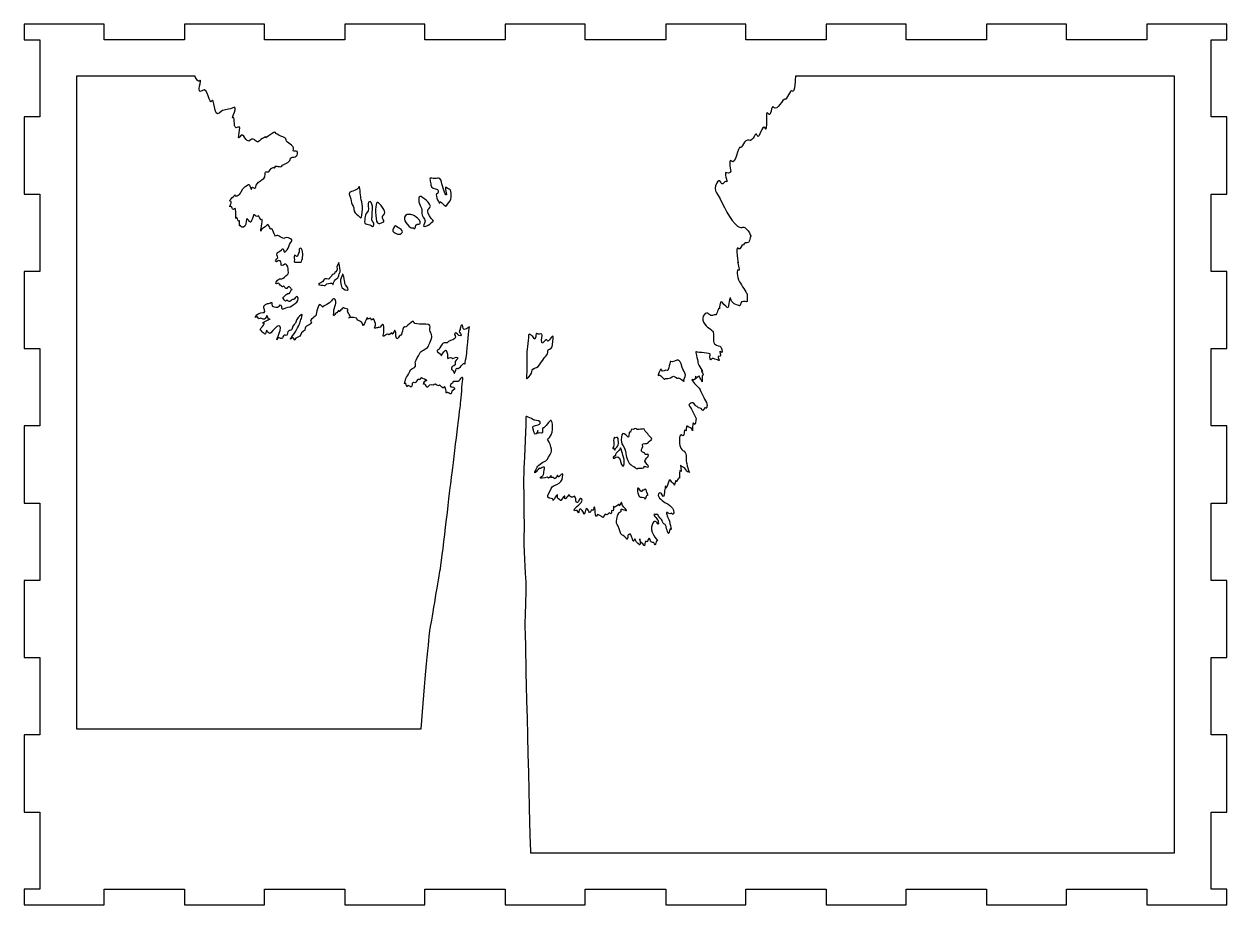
# Model space of a CAD drawing. Extents: x -1416 to 2069, y -350 to -64.
# Drawn here: x 460.8 to 690.8, y -316.1 to -147.6 of the extents above; entities that cross this region are included whole.
import ezdxf

# ---------------------------------------------------------------- set-up
doc = ezdxf.new("R2010")
doc.units = 0
doc.header["$MEASUREMENT"] = 0
doc.layers.add('LAYER_1', color=7, linetype='CONTINUOUS')

msp = doc.modelspace()

# ---------------------------------------------------------------- linework, layer by layer
at = {"layer": 'LAYER_1'}
msp.add_lwpolyline([(690.81, -150.61), (690.81, -147.61), (675.48, -147.61), (675.48, -150.61), (660.15, -150.61), (660.15, -147.61), (644.82, -147.61), (644.82, -150.61), (629.49, -150.61), (629.49, -147.61), (614.16, -147.61), (614.16, -150.61), (598.83, -150.61), (598.83, -147.61), (583.5, -147.61), (583.5, -150.61), (568.12, -150.61), (568.12, -147.61), (552.79, -147.61), (552.79, -150.61), (537.46, -150.61), (537.46, -147.61), (522.13, -147.61), (522.13, -150.61), (506.8, -150.61), (506.8, -147.61), (491.47, -147.61), (491.47, -150.61), (476.14, -150.61), (476.14, -147.61), (460.81, -147.61), (460.81, -150.61), (463.81, -150.61), (463.81, -165.38), (460.81, -165.38), (460.81, -180.15), (463.81, -180.15), (463.81, -194.92), (460.81, -194.92), (460.81, -209.69), (463.81, -209.69), (463.81, -224.46), (460.81, -224.46), (460.81, -239.26), (463.81, -239.26), (463.81, -254.03), (460.81, -254.03), (460.81, -268.8), (463.81, -268.8), (463.81, -283.57), (460.81, -283.57), (460.81, -298.34), (463.81, -298.34), (463.81, -313.11), (460.81, -313.11), (460.81, -316.11), (476.14, -316.11), (476.14, -313.11), (491.47, -313.11), (491.47, -316.11), (506.8, -316.11), (506.8, -313.11), (522.13, -313.11), (522.13, -316.11), (537.46, -316.11), (537.46, -313.11), (552.79, -313.11), (552.79, -316.11), (568.12, -316.11), (568.12, -313.11), (583.5, -313.11), (583.5, -316.11), (598.83, -316.11), (598.83, -313.11), (614.16, -313.11), (614.16, -316.11), (629.49, -316.11), (629.49, -313.11), (644.82, -313.11), (644.82, -316.11), (660.15, -316.11), (660.15, -313.11), (675.48, -313.11), (675.48, -316.11), (690.81, -316.11), (690.81, -313.11), (687.81, -313.11), (687.81, -298.34), (690.81, -298.34), (690.81, -283.57), (687.81, -283.57), (687.81, -268.8), (690.81, -268.8), (690.81, -254.03), (687.81, -254.03), (687.81, -239.26), (690.81, -239.26), (690.81, -224.46), (687.81, -224.46), (687.81, -209.69), (690.81, -209.69), (690.81, -194.92), (687.81, -194.92), (687.81, -180.15), (690.81, -180.15), (690.81, -165.38), (687.81, -165.38), (687.81, -150.61), (690.81, -150.61)], dxfattribs=at)
for points, knots in [([(544.69, -215.59), (544.58, -216.47), (544.4, -219.05), (544.28, -220.17), (544.16, -221.29), (542.86, -231.73), (542.46, -234.99), (542.17, -237.38), (540.7, -250.42), (540.34, -252.27), (539.99, -254.13), (538.64, -262.54), (538.43, -263.54), (538.31, -264.12), (537.4, -273.9), (536.71, -282.44), (536.71, -282.44), (470.81, -282.44), (470.81, -282.44), (470.81, -282.44), (470.81, -157.61), (470.81, -157.61), (470.81, -157.61), (493.51, -157.61), (493.51, -157.61), (493.51, -157.61), (494.04, -158.96), (494.46, -158.39), (494.87, -157.81), (493.68, -161.34), (494.83, -160.37), (495.97, -159.4), (496.25, -163.37), (496.69, -162.32), (497.13, -161.26), (497.13, -165.67), (498.12, -164.66), (499.12, -163.65), (499.48, -164.26), (500.72, -163.61), (501.95, -162.96), (500.3, -165.84), (500.77, -165.55), (501.25, -165.26), (500.66, -168.02), (501.67, -167.32), (502.67, -166.61), (501.3, -170.37), (502.08, -169.17), (502.85, -167.97), (503.19, -170.67), (504.07, -169.84), (504.95, -169.02), (505.07, -170.67), (505.83, -169.94), (506.59, -169.21), (507.36, -169.08), (507.07, -169.37), (506.77, -169.66), (508.89, -167.9), (508.87, -168.37), (508.86, -168.84), (511, -169.2), (510.95, -169.78), (510.89, -170.37), (512.53, -170.72), (512.3, -171.55), (512.06, -172.37), (513.24, -171.49), (513.12, -172.43), (513, -173.37), (511.77, -172.78), (511.71, -173.49), (511.65, -174.19), (510.36, -174.37), (510.11, -174.78), (509.85, -175.18), (508.78, -174.47), (508.82, -174.94), (508.87, -175.41), (508.4, -174.65), (507.86, -175.52), (507.31, -176.4), (506.89, -175.37), (506.89, -176.31), (506.89, -177.25), (506.54, -177.19), (506.01, -177.6), (505.48, -178.01), (505.18, -178.25), (505.11, -178.82), (505.03, -179.4), (504.42, -178.43), (504.34, -179.07), (504.26, -179.72), (503.95, -178.13), (503.72, -178.31), (503.48, -178.48), (502.6, -178.78), (502.3, -179.7), (502.04, -180.54), (500.91, -180.65), (501.16, -180.28), (500.71, -180.69), (499.85, -181.5), (500.24, -181.48), (500.85, -181.46), (499.77, -182.84), (500.24, -182.54), (500.72, -182.25), (500.54, -183.42), (501.01, -182.95), (501.48, -182.48), (501.19, -185.31), (501.36, -184.7), (501.54, -184.09), (501.66, -185.66), (501.89, -185.25), (502.13, -184.83), (501.95, -186.54), (502.07, -186.19), (502.18, -185.84), (502.3, -186.6), (502.77, -186.48), (503.24, -186.37), (503.3, -185.48), (503.36, -184.98), (503.42, -184.48), (504.01, -185.78), (504.18, -185.48), (504.36, -185.19), (504.65, -184.48), (504.71, -184.13), (504.77, -183.78), (505.36, -184.78), (505.54, -184.36), (505.71, -183.95), (505.97, -185.32), (506.26, -184.98), (506.5, -184.71), (506.15, -186.78), (506.07, -187.24), (506.19, -186.6), (506.89, -186.59), (507.24, -186.07), (507.6, -185.54), (507.89, -187.25), (508.07, -186.77), (508.24, -186.31), (508.71, -188.54), (509.01, -188.13), (509.3, -187.71), (510.32, -188.9), (510.62, -188.56), (510.92, -188.22), (511.89, -188.66), (512, -188.89), (512.11, -189.13), (511.83, -189.24), (511.59, -189.77), (511.36, -190.3), (511.36, -190.6), (510.83, -191.13), (510.3, -191.66), (510.65, -190.13), (510.01, -190.77), (509.36, -191.42), (509.36, -191.07), (509.18, -191.48), (509.01, -191.89), (509.65, -192.3), (509.17, -192.54), (508.68, -192.77), (508.95, -193.3), (509.3, -192.95), (509.65, -192.6), (510.01, -192.95), (509.95, -193.48), (509.89, -194.01), (510.42, -193.77), (510.65, -193.54), (510.89, -193.3), (511.3, -193.95), (511.3, -194.42), (511.3, -194.89), (511.48, -195.42), (511.12, -195.59), (510.77, -195.77), (510.77, -195.95), (510.36, -196.24), (509.95, -196.54), (509.89, -196.07), (509.29, -196.6), (508.68, -197.12), (509.01, -197.53), (509.29, -197.24), (509.56, -196.95), (510.07, -198.18), (510.3, -197.81), (510.53, -197.43), (510.83, -198.71), (511.18, -198.01), (511.45, -197.47), (511.83, -198.17), (511.98, -198.37), (512.03, -198.3), (512.06, -198.29), (512.06, -198.36), (512.06, -198.44), (512.03, -198.43), (511.98, -198.37), (511.81, -198.61), (511.42, -199.55), (511.42, -199.18), (511.42, -198.83), (510.55, -199.74), (510.22, -200.06), (510.45, -200.08), (510.74, -200.94), (510.95, -200.53), (511.18, -200.06), (511.3, -201.06), (511.82, -200.53), (512.35, -200), (512.24, -200.65), (512.65, -200), (513.06, -199.36), (513.3, -200), (513.18, -200.48), (513.06, -200.95), (512.3, -201.3), (512.01, -201.53), (511.71, -201.77), (511, -201.77), (510.42, -202.09), (509.83, -202.42), (510.18, -200.83), (509.64, -201.5), (509.1, -202.18), (508.83, -201.53), (508.42, -201.65), (508.01, -201.77), (508.36, -200.59), (508.01, -200.89), (507.65, -201.18), (507.6, -200.89), (506.95, -201.24), (506.3, -201.59), (506.83, -202.24), (506.83, -202.62), (506.83, -203), (506.24, -202.65), (505.71, -202.95), (505.18, -203.24), (504.77, -204), (505.22, -203.65), (505.67, -203.3), (505.42, -204.24), (505.89, -203.94), (506.36, -203.65), (506.72, -204.6), (507.08, -203.67), (507.41, -202.79), (507.27, -204.15), (507.68, -204.09), (507.76, -204.05), (507.82, -204.03), (507.84, -204.02), (507.83, -204.03), (507.81, -204.04), (507.77, -204.06), (507.74, -204.08), (507.71, -204.09), (507.68, -204.09), (507.22, -204.32), (506.02, -204.96), (506.54, -204.83), (507.24, -204.65), (505.66, -206.3), (505.89, -206.12), (506.12, -205.94), (506.95, -207.59), (507.07, -206.59), (507.18, -205.59), (507.48, -207.24), (508.01, -206.65), (508.53, -206.06), (508.83, -205.77), (509.12, -205.46), (509.42, -205.15), (510.12, -205.42), (509.77, -206.24), (509.5, -206.86), (509.2, -207.85), (509.17, -207.99), (509.18, -207.97), (509.2, -207.91), (509.23, -207.82), (509.45, -207.12), (510.07, -208.29), (510.3, -207.47), (510.53, -206.65), (511.06, -207.65), (511.18, -206.77), (511.3, -205.88), (512.01, -206.47), (512.06, -205.82), (512.11, -205.18), (512.77, -205), (512.83, -204.47), (512.89, -203.94), (513.42, -203.53), (513.77, -203.24), (514.12, -202.95), (514, -203.36), (513.83, -203.94), (513.65, -204.53), (513.53, -205), (512.88, -206.12), (512.23, -207.24), (511.3, -208.29), (511.94, -207.76), (512.58, -207.24), (512.47, -208.47), (512.53, -208), (512.59, -207.53), (513.77, -207.47), (513.71, -207), (513.65, -206.53), (514.65, -206.41), (514.59, -205.78), (514.54, -205.15), (516.19, -205.04), (515.67, -204.6), (515.15, -204.17), (516.73, -203.57), (516.69, -203.13), (516.66, -202.69), (516.82, -202.36), (517.12, -201.53), (517.41, -200.71), (517.94, -202), (517.94, -201.71), (517.94, -201.41), (519.35, -201.12), (519.59, -200.53), (519.82, -199.95), (520.59, -200.06), (520.41, -201.03), (520.34, -201.45), (520.15, -201.87), (520.06, -202.27), (519.97, -202.67), (520.08, -202.67), (520.01, -203.26), (519.93, -203.86), (520.58, -202.49), (520.56, -202.84), (520.55, -203.2), (521.08, -201.96), (521.03, -202.49), (520.98, -203.02), (521.74, -201.65), (521.96, -201.92), (522.18, -202.18), (522.92, -201.96), (522.71, -202.36), (522.49, -202.75), (523.57, -203.65), (523.01, -203.75), (522.44, -203.86), (524.43, -203.59), (524.43, -203.99), (524.43, -204.39), (525.57, -204.4), (525.57, -205.16), (525.57, -205.93), (526.59, -203.2), (526.45, -203.81), (526.32, -204.43), (527.12, -203.55), (527.16, -204.08), (527.2, -204.61), (527.6, -203.59), (527.78, -204.21), (527.95, -204.83), (528.17, -205), (527.86, -205.57), (527.56, -206.15), (528.7, -205.44), (528.74, -205.67), (528.79, -205.88), (529.45, -204.75), (529.54, -205.16), (529.63, -205.57), (529.67, -206.63), (529.5, -207.16), (529.32, -207.69), (530.51, -206.59), (530.51, -206.99), (530.51, -207.38), (531.21, -206.33), (531.26, -206.85), (531.31, -207.38), (531.61, -205.84), (531.79, -206.28), (531.97, -206.72), (531.79, -207.16), (532.01, -207.69), (532.23, -208.22), (532.76, -206.68), (532.85, -207.12), (532.94, -207.56), (533.33, -205.14), (533.55, -205.53), (533.78, -205.93), (535.27, -203.9), (535.36, -204.65), (535.45, -205.4), (538.7, -204.59), (538.46, -205.53), (538.23, -206.47), (538.87, -206.88), (538.78, -207.53), (538.68, -208.18), (538.4, -208.29), (538.23, -209), (538.05, -209.71), (536.82, -210), (536.58, -210.41), (536.35, -210.82), (536.11, -211.24), (535.76, -211.88), (535.41, -212.53), (535.82, -212.59), (535.64, -213.06), (535.47, -213.53), (534.99, -213.35), (534.7, -213.76), (534.41, -214.17), (534.52, -214.41), (534.11, -214.91), (533.7, -215.41), (533.47, -216.82), (533.58, -216.29), (533.7, -215.76), (534.05, -217.47), (534.11, -216.88), (534.17, -216.29), (534.94, -217.59), (534.99, -216.64), (535.05, -215.7), (535.64, -216.64), (535.87, -215.9), (536.11, -215.16), (536.58, -215.94), (536.64, -215.44), (536.68, -215.09), (537.37, -215.54), (537.68, -215.73), (537.73, -215.71), (537.78, -215.72), (537.81, -215.76), (537.89, -215.85), (537.81, -215.81), (537.68, -215.73), (537.42, -215.85), (537.03, -216.77), (537.23, -216.49), (537.46, -216.15), (537.87, -217.59), (538.11, -216.94), (538.34, -216.29), (539.11, -216.94), (539.23, -216.58), (539.35, -216.23), (540.11, -217.11), (540.2, -216.7), (540.3, -216.29), (540.81, -217.64), (541.11, -217.06), (541.4, -216.47), (541.52, -218.58), (541.64, -218.17), (541.76, -217.76), (542.52, -218.76), (542.52, -218.17), (542.52, -217.59), (543.28, -217.64), (543.11, -217.23), (542.93, -216.82), (542.28, -217.23), (542.28, -216.82), (542.28, -216.41), (542.75, -216.47), (542.81, -216.11), (542.87, -215.76), (543.93, -216.17), (543.99, -215.88), (544.05, -215.59), (544.81, -214.7), (544.69, -215.59)], [0, 0, 0, 0, 1, 1, 1, 2, 2, 2, 3, 3, 3, 4, 4, 4, 5, 5, 5, 6, 6, 6, 7, 7, 7, 8, 8, 8, 9, 9, 9, 10, 10, 10, 11, 11, 11, 12, 12, 12, 13, 13, 13, 14, 14, 14, 15, 15, 15, 16, 16, 16, 17, 17, 17, 18, 18, 18, 19, 19, 19, 20, 20, 20, 21, 21, 21, 22, 22, 22, 23, 23, 23, 24, 24, 24, 25, 25, 25, 26, 26, 26, 27, 27, 27, 28, 28, 28, 29, 29, 29, 30, 30, 30, 31, 31, 31, 32, 32, 32, 33, 33, 33, 34, 34, 34, 35, 35, 35, 36, 36, 36, 37, 37, 37, 38, 38, 38, 39, 39, 39, 40, 40, 40, 41, 41, 41, 42, 42, 42, 43, 43, 43, 44, 44, 44, 45, 45, 45, 46, 46, 46, 47, 47, 47, 48, 48, 48, 49, 49, 49, 50, 50, 50, 51, 51, 51, 52, 52, 52, 53, 53, 53, 54, 54, 54, 55, 55, 55, 56, 56, 56, 57, 57, 57, 58, 58, 58, 59, 59, 59, 60, 60, 60, 61, 61, 61, 62, 62, 62, 63, 63, 63, 64, 64, 64, 65, 65, 65, 66, 66, 66, 67, 67, 67, 68, 68, 68, 69, 69, 69, 70, 70, 70, 71, 71, 71, 72, 72, 72, 73, 73, 73, 74, 74, 74, 75, 75, 75, 76, 76, 76, 77, 77, 77, 78, 78, 78, 79, 79, 79, 80, 80, 80, 81, 81, 81, 82, 82, 82, 83, 83, 83, 84, 84, 84, 85, 85, 85, 86, 86, 86, 87, 87, 87, 88, 88, 88, 89, 89, 89, 90, 90, 90, 91, 91, 91, 92, 92, 92, 93, 93, 93, 94, 94, 94, 95, 95, 95, 96, 96, 96, 97, 97, 97, 98, 98, 98, 99, 99, 99, 100, 100, 100, 101, 101, 101, 102, 102, 102, 103, 103, 103, 104, 104, 104, 105, 105, 105, 106, 106, 106, 107, 107, 107, 108, 108, 108, 109, 109, 109, 110, 110, 110, 111, 111, 111, 112, 112, 112, 113, 113, 113, 114, 114, 114, 115, 115, 115, 116, 116, 116, 117, 117, 117, 118, 118, 118, 119, 119, 119, 120, 120, 120, 121, 121, 121, 122, 122, 122, 123, 123, 123, 124, 124, 124, 125, 125, 125, 126, 126, 126, 127, 127, 127, 128, 128, 128, 129, 129, 129, 130, 130, 130, 131, 131, 131, 132, 132, 132, 133, 133, 133, 134, 134, 134, 135, 135, 135, 136, 136, 136, 137, 137, 137, 138, 138, 138, 139, 139, 139, 140, 140, 140, 141, 141, 141, 142, 142, 142, 143, 143, 143, 144, 144, 144, 145, 145, 145, 146, 146, 146, 147, 147, 147, 148, 148, 148, 149, 149, 149, 150, 150, 150, 151, 151, 151, 152, 152, 152, 153, 153, 153, 154, 154, 154, 155, 155, 155, 156, 156, 156, 157, 157, 157, 158, 158, 158, 159, 159, 159, 160, 160, 160, 161, 161, 161, 162, 162, 162, 163, 163, 163, 164, 164, 164, 165, 165, 165, 166, 166, 166, 167, 167, 167, 167]), ([(680.81, -306.11), (680.81, -306.11), (557.63, -306.11), (557.63, -306.11), (557.63, -306.11), (556.66, -268.66), (556.71, -267.81), (556.77, -266.95), (556.53, -263.33), (556.57, -261.74), (556.62, -260.15), (556.84, -255.36), (556.75, -254.21), (556.66, -253.07), (556.31, -247.07), (556.4, -245.13), (556.48, -243.19), (556.22, -234.99), (556.4, -232.46), (556.5, -230.88), (556.81, -223.35), (556.75, -222.82), (556.69, -222.29), (558.28, -223.44), (558.48, -223.4), (558.67, -223.37), (559.81, -223.52), (559.51, -223.99), (559.22, -224.47), (557.92, -224.29), (558.1, -224.87), (558.28, -225.46), (558.34, -225.88), (558.57, -226.05), (558.74, -226.18), (559.02, -225.5), (559.08, -225.36), (559.07, -225.39), (559.06, -225.45), (559.03, -225.53), (558.81, -226.23), (559.39, -225.64), (559.75, -225.88), (560.1, -226.11), (559.85, -224.51), (560.09, -224.82), (560.33, -225.12), (561.38, -223.1), (561.63, -223.46), (561.87, -223.83), (561.82, -224.56), (561.88, -225.15), (561.94, -225.74), (561.3, -226.75), (561.01, -226.97), (560.71, -227.17), (561.16, -227.29), (561.39, -227.99), (561.63, -228.7), (561.74, -229.23), (561.57, -229.58), (561.39, -229.93), (560.87, -231.05), (560.57, -231.17), (560.28, -231.28), (559.18, -231.79), (558.9, -232.39), (558.63, -232.99), (558.45, -233.22), (558.45, -233.46), (558.45, -233.69), (559.45, -232.28), (559.39, -232.58), (559.33, -232.87), (560.51, -231.93), (560.33, -232.58), (560.16, -233.22), (560.27, -233.37), (560.16, -233.76), (560.04, -234.17), (559.39, -234.22), (559.57, -234.46), (559.75, -234.7), (561.04, -234.05), (561.04, -234.4), (561.04, -234.75), (561.79, -233.58), (561.59, -234.11), (561.39, -234.64), (562.16, -234.1), (562.22, -234.51), (562.28, -234.93), (562.92, -233.51), (562.92, -234.1), (562.92, -234.7), (563.74, -233.22), (563.8, -233.81), (563.86, -234.4), (563.63, -235.11), (563.1, -235.46), (562.57, -235.81), (561.69, -235.93), (561.57, -236.46), (561.45, -236.99), (560.82, -237.75), (560.96, -238.1), (561.1, -238.46), (562.16, -238.22), (561.98, -238.69), (561.8, -239.16), (562.98, -237.05), (562.81, -237.81), (562.63, -238.58), (563.39, -238.46), (563.39, -238.75), (563.39, -239.05), (564.27, -237.28), (564.22, -238.16), (564.16, -239.05), (565.04, -237.28), (565.04, -237.69), (565.04, -238.1), (565.74, -238.22), (565.92, -237.99), (566.1, -237.75), (566.33, -238.23), (566.33, -238.84), (566.33, -239.46), (566.86, -239.11), (566.98, -238.61), (567.1, -238.1), (567.86, -238.4), (567.33, -239.11), (566.8, -239.81), (565.98, -240.16), (565.98, -240.57), (565.98, -240.99), (566.57, -240.28), (566.74, -240.99), (566.92, -241.69), (566.86, -240.04), (567.27, -240.4), (567.68, -240.75), (567.74, -240.93), (567.86, -241.34), (567.98, -241.75), (568.15, -240.1), (568.39, -240.28), (568.63, -240.46), (568.8, -240.75), (568.92, -241.05), (569.04, -241.34), (569.27, -240.16), (569.51, -240.57), (569.74, -240.99), (569.74, -239.51), (569.92, -240.16), (570.09, -240.81), (569.98, -241.4), (570.15, -241.75), (570.33, -242.1), (570.33, -241.22), (570.68, -241.46), (571.04, -241.69), (571.27, -241.81), (571.45, -241.98), (571.63, -242.16), (571.8, -240.99), (572.09, -241.4), (572.39, -241.81), (572.56, -240.81), (572.92, -241.22), (573.27, -241.63), (573.04, -240.28), (573.33, -240.69), (573.62, -241.1), (573.45, -239.46), (573.57, -239.93), (573.68, -240.4), (574.68, -239.11), (574.68, -239.63), (574.68, -240.16), (574.98, -238.69), (575.09, -239.28), (575.21, -239.87), (575.76, -240.22), (575.99, -240.57), (576.21, -240.93), (574.8, -240.1), (574.98, -240.52), (575.15, -240.93), (574.5, -240.93), (574.5, -241.16), (574.5, -241.4), (574.21, -241.55), (574.21, -241.95), (574.21, -242.34), (573.92, -243.04), (574.21, -243.34), (574.5, -243.63), (574.8, -244.75), (574.92, -245.1), (575.03, -245.46), (575.7, -245.4), (575.99, -246.04), (576.27, -246.69), (576.23, -245.1), (576.34, -245.28), (576.44, -245.46), (576.68, -244.81), (576.92, -245.46), (577.15, -246.1), (577.03, -245.81), (577.21, -246.39), (577.39, -246.98), (577.5, -245.57), (577.74, -246.34), (577.98, -247.1), (578.27, -246.87), (578.5, -247.22), (578.65, -247.44), (578.61, -246.7), (578.58, -246.29), (578.68, -246.82), (579.05, -246.92), (579.33, -247.32), (579.62, -247.75), (579.44, -246.13), (579.8, -246.58), (580.15, -247.04), (580.21, -245.28), (580.5, -246.22), (580.8, -247.16), (581.15, -246.42), (581.38, -247.06), (581.62, -247.69), (581.62, -246.16), (581.97, -246.45), (582.32, -246.75), (580.54, -245.14), (580.79, -243.83), (581.03, -242.51), (581.68, -242.57), (581.97, -243.22), (582.22, -243.77), (582.03, -242.7), (582.08, -242.56), (581.81, -242.3), (580.87, -241.2), (581.44, -241.4), (582.15, -241.63), (581.74, -241.05), (582.15, -241.75), (582.56, -242.46), (582.91, -242.34), (582.91, -242.81), (582.91, -243.28), (583.38, -243.04), (583.56, -243.75), (583.74, -244.45), (583.8, -244.51), (583.97, -244.98), (584.15, -245.46), (584.33, -243.69), (584.5, -244.22), (584.68, -244.75), (584.27, -242.63), (583.97, -242.1), (583.68, -241.57), (583.38, -240.69), (583.97, -241.16), (584.56, -241.63), (584.47, -240.87), (584.78, -241.34), (585.09, -241.81), (585.12, -240.57), (584.78, -240.22), (584.44, -239.87), (584.09, -239.46), (583.74, -239.34), (583.38, -239.22), (582.15, -238.4), (582.09, -237.81), (582.03, -237.22), (582.56, -237.05), (582.85, -237.69), (583.15, -238.34), (583.21, -237.75), (583.27, -237.17), (583.32, -236.58), (583.5, -235.4), (583.56, -236.22), (583.62, -237.05), (584.15, -234.22), (584.44, -234.87), (584.73, -235.52), (585.07, -235.4), (585.14, -235.75), (585.21, -236.11), (585.38, -234.49), (585.5, -235.03), (585.62, -235.58), (585.91, -234.11), (586.09, -234.46), (586.27, -234.81), (586.03, -232.52), (586.32, -233.11), (586.62, -233.69), (586.21, -231.64), (586.38, -232.05), (586.56, -232.46), (587.09, -232.17), (587.32, -232.81), (587.52, -233.36), (587.84, -233.2), (588.08, -233.37), (587.92, -233.1), (587.71, -232.65), (587.62, -232.17), (587.44, -231.22), (587.44, -231.7), (587.44, -230.76), (587.44, -229.81), (587.38, -229.64), (587.03, -229.34), (586.67, -229.05), (586.44, -229.11), (586.21, -228.23), (585.97, -227.34), (586.15, -225.7), (586.62, -226.29), (587.09, -226.87), (586.97, -224.87), (587.26, -225.35), (587.56, -225.82), (587.32, -224.17), (587.62, -224.52), (587.91, -224.87), (588.6, -224.76), (588.61, -225.4), (588.61, -224.99), (588.64, -223.41), (588.91, -224.05), (589.19, -224.71), (589.21, -223.29), (589.33, -223.07), (589.01, -222.46), (588.18, -220.76), (587.97, -220.58), (587.68, -220.35), (588.79, -219.76), (589.03, -220.29), (589.26, -220.82), (589.44, -220.62), (589.62, -220.9), (589.79, -221.17), (590.26, -220.88), (590.44, -221.41), (590.62, -221.94), (591.03, -220.7), (591.14, -221.05), (591.26, -221.41), (591.67, -220.46), (591.14, -219.7), (590.62, -218.94), (590.2, -217.53), (589.73, -217.06), (589.26, -216.58), (588.09, -215.41), (588.67, -215.65), (589.26, -215.88), (589.26, -214.47), (589.26, -215.17), (589.26, -215.88), (589.79, -214.72), (589.91, -214.98), (590.03, -215.23), (590.38, -215.82), (590.44, -216.06), (590.5, -216.29), (590.32, -214.58), (590.62, -214.76), (590.91, -214.94), (590.09, -213.65), (590.44, -213.94), (590.79, -214.23), (589.73, -212.94), (589.67, -212.35), (589.62, -211.77), (589.03, -210.06), (589.38, -210.29), (589.73, -210.53), (592.09, -210.47), (592.03, -210.77), (591.97, -211.06), (591.85, -211.12), (592.03, -211.65), (592.2, -212.18), (592.26, -211.35), (592.62, -211.59), (592.97, -211.83), (593.38, -211.77), (593.67, -211.94), (593.97, -212.12), (593.14, -211), (593.73, -211.18), (594.32, -211.35), (593.55, -209.76), (593.97, -210.29), (594.38, -210.82), (594.32, -209.88), (594.08, -209.47), (593.85, -209.06), (593.26, -209.24), (592.85, -208.77), (592.44, -208.3), (592.73, -206.77), (592.56, -206.41), (592.38, -206.06), (591.32, -205.71), (590.73, -204.65), (590.15, -203.59), (591.26, -202.42), (591.73, -203.09), (592.2, -203.77), (592.79, -203.08), (593.02, -203.25), (593.26, -203.41), (593.61, -201.59), (593.73, -202.03), (593.85, -202.47), (593.75, -200.24), (594.27, -200.83), (594.79, -201.41), (595.26, -201.92), (595.38, -201.9), (595.49, -201.89), (595.73, -199.18), (595.96, -200.24), (596.2, -201.3), (597.7, -201.53), (597.7, -201.53), (597.7, -201.53), (598.02, -200.76), (598.02, -200.76), (598.02, -200.76), (598.73, -200.53), (598.97, -200.77), (599.15, -200.96), (599.04, -199.53), (599.08, -199.23), (598.83, -198.89), (598.07, -197.61), (597.61, -196.89), (597.03, -195.95), (597.08, -194.36), (597.43, -194.66), (597.79, -194.95), (597.14, -192.89), (597.32, -193.3), (597.49, -193.71), (596.69, -189.98), (597.3, -190.51), (597.92, -191.04), (598.09, -189.48), (598.19, -189.83), (598.29, -190.19), (598.62, -189.13), (599.07, -189.48), (599.45, -189.78), (599.67, -188.37), (599.78, -188.13), (599.67, -187.9), (599.42, -187.33), (598.91, -186.77), (598.12, -185.89), (598.25, -187.32), (596.77, -185.84), (595.29, -184.36), (593.99, -180.95), (593.2, -179.92), (592.41, -178.9), (593.7, -176.87), (594.05, -177.84), (594.41, -178.81), (594.67, -177.42), (595.11, -177.76), (595.55, -178.1), (594.41, -175.63), (595.2, -176.07), (595.65, -176.32), (595.84, -175.98), (595.93, -175.76), (595.79, -175.2), (595.53, -173.12), (596.08, -173.84), (596.79, -174.75), (597.38, -170.84), (597.73, -171.2), (598.08, -171.55), (598.55, -169.43), (599.43, -169.84), (600.32, -170.25), (600.61, -167.91), (601.02, -168.91), (601.43, -169.9), (601.95, -166.45), (602.49, -167.55), (603.04, -168.65), (602.43, -163.51), (603.05, -164.68), (603.67, -165.86), (603.61, -162.73), (604.2, -163.55), (604.79, -164.37), (605.96, -161.75), (606.31, -162), (606.67, -162.26), (607.26, -159.98), (607.72, -160.47), (608.19, -160.97), (608.31, -157.61), (608.31, -157.61), (608.31, -157.61), (680.81, -157.61), (680.81, -157.61), (680.81, -157.61), (680.81, -306.11), (680.81, -306.11)], [0, 0, 0, 0, 1, 1, 1, 2, 2, 2, 3, 3, 3, 4, 4, 4, 5, 5, 5, 6, 6, 6, 7, 7, 7, 8, 8, 8, 9, 9, 9, 10, 10, 10, 11, 11, 11, 12, 12, 12, 13, 13, 13, 14, 14, 14, 15, 15, 15, 16, 16, 16, 17, 17, 17, 18, 18, 18, 19, 19, 19, 20, 20, 20, 21, 21, 21, 22, 22, 22, 23, 23, 23, 24, 24, 24, 25, 25, 25, 26, 26, 26, 27, 27, 27, 28, 28, 28, 29, 29, 29, 30, 30, 30, 31, 31, 31, 32, 32, 32, 33, 33, 33, 34, 34, 34, 35, 35, 35, 36, 36, 36, 37, 37, 37, 38, 38, 38, 39, 39, 39, 40, 40, 40, 41, 41, 41, 42, 42, 42, 43, 43, 43, 44, 44, 44, 45, 45, 45, 46, 46, 46, 47, 47, 47, 48, 48, 48, 49, 49, 49, 50, 50, 50, 51, 51, 51, 52, 52, 52, 53, 53, 53, 54, 54, 54, 55, 55, 55, 56, 56, 56, 57, 57, 57, 58, 58, 58, 59, 59, 59, 60, 60, 60, 61, 61, 61, 62, 62, 62, 63, 63, 63, 64, 64, 64, 65, 65, 65, 66, 66, 66, 67, 67, 67, 68, 68, 68, 69, 69, 69, 70, 70, 70, 71, 71, 71, 72, 72, 72, 73, 73, 73, 74, 74, 74, 75, 75, 75, 76, 76, 76, 77, 77, 77, 78, 78, 78, 79, 79, 79, 80, 80, 80, 81, 81, 81, 82, 82, 82, 83, 83, 83, 84, 84, 84, 85, 85, 85, 86, 86, 86, 87, 87, 87, 88, 88, 88, 89, 89, 89, 90, 90, 90, 91, 91, 91, 92, 92, 92, 93, 93, 93, 94, 94, 94, 95, 95, 95, 96, 96, 96, 97, 97, 97, 98, 98, 98, 99, 99, 99, 100, 100, 100, 101, 101, 101, 102, 102, 102, 103, 103, 103, 104, 104, 104, 105, 105, 105, 106, 106, 106, 107, 107, 107, 108, 108, 108, 109, 109, 109, 110, 110, 110, 111, 111, 111, 112, 112, 112, 113, 113, 113, 114, 114, 114, 115, 115, 115, 116, 116, 116, 117, 117, 117, 118, 118, 118, 119, 119, 119, 120, 120, 120, 121, 121, 121, 122, 122, 122, 123, 123, 123, 124, 124, 124, 125, 125, 125, 126, 126, 126, 127, 127, 127, 128, 128, 128, 129, 129, 129, 130, 130, 130, 131, 131, 131, 132, 132, 132, 133, 133, 133, 134, 134, 134, 135, 135, 135, 136, 136, 136, 137, 137, 137, 138, 138, 138, 139, 139, 139, 140, 140, 140, 141, 141, 141, 142, 142, 142, 143, 143, 143, 144, 144, 144, 145, 145, 145, 146, 146, 146, 147, 147, 147, 148, 148, 148, 149, 149, 149, 150, 150, 150, 151, 151, 151, 152, 152, 152, 153, 153, 153, 154, 154, 154, 155, 155, 155, 156, 156, 156, 157, 157, 157, 158, 158, 158, 159, 159, 159, 160, 160, 160, 161, 161, 161, 162, 162, 162, 163, 163, 163, 164, 164, 164, 165, 165, 165, 166, 166, 166, 167, 167, 167, 168, 168, 168, 169, 169, 169, 170, 170, 170, 171, 171, 171, 172, 172, 172, 173, 173, 173, 174, 174, 174, 175, 175, 175, 176, 176, 176, 176]), ([(538.76, -177.09), (539.46, -177.31), (540.36, -176.76), (540.56, -177.57), (540.71, -178.15), (541.14, -179.87), (541.49, -180.27), (541.84, -180.66), (541.09, -178.46), (541.54, -178.85), (541.97, -179.25), (542.33, -179.07), (542.42, -179.6), (542.5, -180.13), (542.5, -180.66), (542.42, -181.1), (542.33, -181.54), (541.73, -182.03), (541.57, -182.38), (541.4, -182.74), (540.21, -181.1), (540.3, -181.76), (540.39, -182.42), (539.33, -180.31), (539.68, -180.13), (540.03, -179.96), (540.18, -179.51), (539.84, -179.29), (539.5, -179.07), (538.49, -178.99), (538.58, -178.41), (538.67, -177.84), (538.05, -176.87), (538.76, -177.09)], [0, 0, 0, 0, 1, 1, 1, 2, 2, 2, 3, 3, 3, 4, 4, 4, 5, 5, 5, 6, 6, 6, 7, 7, 7, 8, 8, 8, 9, 9, 9, 10, 10, 10, 11, 11, 11, 11]), ([(523.02, -179.85), (523.28, -179.6), (524.69, -179.43), (524.82, -178.81), (524.96, -178.15), (525.17, -180.48), (525.22, -180.88), (525.26, -181.28), (525.53, -181.95), (525.53, -182.52), (525.53, -183.09), (525.49, -184.15), (525.31, -184.54), (525.13, -184.94), (524.82, -184.26), (524.38, -183.98), (523.94, -183.7), (523.85, -183.13), (523.85, -182.74), (523.85, -182.34), (523.28, -181.94), (523.37, -181.45), (523.45, -180.97), (522.75, -180.1), (523.02, -179.85)], [0, 0, 0, 0, 1, 1, 1, 2, 2, 2, 3, 3, 3, 4, 4, 4, 5, 5, 5, 6, 6, 6, 7, 7, 7, 8, 8, 8, 8]), ([(526.01, -184.41), (525.97, -184.15), (526.5, -183.57), (526.63, -183.31), (526.76, -183.04), (526.46, -181.87), (526.67, -181.68), (527.16, -181.24), (527.33, -182.03), (527.43, -182.43), (527.51, -182.83), (527.38, -183.35), (527.38, -184.1), (527.38, -184.85), (527.2, -184.54), (527.33, -185.06), (527.47, -185.58), (527.73, -185.47), (527.69, -186.04), (527.64, -186.62), (527.29, -186.17), (526.9, -186.04), (526.5, -185.91), (526.14, -185.95), (525.97, -185.73), (525.79, -185.51), (526.06, -184.68), (526.01, -184.41)], [0, 0, 0, 0, 1, 1, 1, 2, 2, 2, 3, 3, 3, 4, 4, 4, 5, 5, 5, 6, 6, 6, 7, 7, 7, 8, 8, 8, 9, 9, 9, 9]), ([(528.22, -181.9), (528.41, -181.06), (529.8, -183.26), (529.8, -183.65), (529.8, -184.04), (529.19, -184.28), (529.37, -184.72), (529.54, -185.16), (529.8, -185.34), (529.41, -185.5), (529.01, -185.67), (528.7, -185.91), (528.39, -185.63), (528.09, -185.36), (528.09, -184.41), (528.04, -183.62), (528, -182.82), (528.14, -182.23), (528.22, -181.9)], [0, 0, 0, 0, 1, 1, 1, 2, 2, 2, 3, 3, 3, 4, 4, 4, 5, 5, 5, 6, 6, 6, 6]), ([(537.08, -180.84), (537.54, -181.25), (537.96, -181.45), (538.36, -182.07), (538.76, -182.69), (538.16, -182.82), (538.02, -183.17), (537.87, -183.53), (538.19, -184.15), (538.67, -184.81), (539.15, -185.47), (539.24, -185.16), (538.71, -185.6), (538.19, -186.04), (538.01, -186.26), (537.43, -186.31), (536.86, -186.35), (537.52, -185.86), (537.48, -185.34), (537.43, -184.81), (536.86, -184.36), (536.86, -183.79), (536.86, -183.22), (536.99, -183.17), (536.55, -182.34), (536.11, -181.5), (536.12, -179.96), (537.08, -180.84)], [0, 0, 0, 0, 1, 1, 1, 2, 2, 2, 3, 3, 3, 4, 4, 4, 5, 5, 5, 6, 6, 6, 7, 7, 7, 8, 8, 8, 9, 9, 9, 9]), ([(534.52, -184.01), (534.87, -184.09), (535.09, -184.01), (535.49, -184.32), (535.89, -184.63), (536.46, -184.98), (536.55, -185.42), (536.64, -185.86), (536.52, -185.95), (536, -185.91), (535.49, -185.86), (535.72, -187.01), (535.41, -186.7), (535.09, -186.39), (535.03, -186.88), (534.45, -186.31), (533.86, -185.73), (533.6, -185.42), (533.55, -184.94), (533.51, -184.45), (533.81, -183.84), (534.52, -184.01)], [0, 0, 0, 0, 1, 1, 1, 2, 2, 2, 3, 3, 3, 4, 4, 4, 5, 5, 5, 6, 6, 6, 7, 7, 7, 7]), ([(531.35, -186.97), (531.48, -186.57), (531.72, -185.93), (532.05, -186.31), (532.41, -186.71), (532.63, -186.62), (532.94, -186.92), (533.25, -187.23), (533.25, -187.45), (532.94, -187.68), (532.63, -187.92), (532.27, -187.85), (531.97, -187.67), (531.66, -187.5), (531.21, -187.36), (531.35, -186.97)], [0, 0, 0, 0, 1, 1, 1, 2, 2, 2, 3, 3, 3, 4, 4, 4, 5, 5, 5, 5]), ([(513.53, -190.54), (514.1, -190.19), (514.2, -191.99), (514.02, -192.44), (513.84, -192.87), (514.15, -193.27), (513.12, -193.18), (512.09, -193.1), (512.56, -193.1), (512.52, -192.74), (512.47, -192.39), (512.3, -191.55), (512.69, -191.91), (513.09, -192.26), (513.09, -192.04), (513.31, -191.51), (513.53, -190.98), (513.3, -190.68), (513.53, -190.54)], [0, 0, 0, 0, 1, 1, 1, 2, 2, 2, 3, 3, 3, 4, 4, 4, 5, 5, 5, 6, 6, 6, 6]), ([(518.12, -196.54), (518.18, -196.01), (519.15, -196.56), (519.12, -196.36), (519.09, -196.15), (519.68, -195.86), (519.68, -195.65), (519.68, -195.45), (520.32, -195.48), (520.18, -195.27), (520.03, -195.06), (520.83, -195.01), (520.68, -194.45), (520.53, -193.89), (520.85, -193.54), (520.97, -193.23), (520.97, -193.23), (521.23, -194.33), (521.27, -194.71), (521.29, -195.1), (521, -195.42), (521, -195.71), (521, -196.01), (520.77, -196.3), (520.38, -196.45), (520, -196.6), (519.88, -197.77), (519.88, -197.42), (519.88, -197.06), (519.41, -197.18), (519, -197.21), (518.59, -197.24), (518.44, -197.8), (518.18, -197.65), (517.91, -197.51), (517.24, -197.62), (517.12, -197.42), (517, -197.21), (518.06, -197.06), (518.12, -196.54)], [0, 0, 0, 0, 1, 1, 1, 2, 2, 2, 3, 3, 3, 4, 4, 4, 5, 5, 5, 6, 6, 6, 7, 7, 7, 8, 8, 8, 9, 9, 9, 10, 10, 10, 11, 11, 11, 12, 12, 12, 13, 13, 13, 13]), ([(521.68, -195.59), (521.74, -194.71), (522.15, -196.89), (522.15, -197.21), (522.15, -197.53), (522.88, -198.1), (522.77, -198.39), (522.65, -198.68), (521.85, -198.39), (521.62, -198.06), (521.38, -197.74), (521.44, -197.36), (521.33, -196.89), (521.21, -196.42), (521.66, -195.83), (521.68, -195.59)], [0, 0, 0, 0, 1, 1, 1, 2, 2, 2, 3, 3, 3, 4, 4, 4, 5, 5, 5, 5]), ([(545.52, -209.88), (545.52, -210.41), (545.11, -212.65), (545.11, -212.65), (544.87, -212.06), (544.05, -213.71), (543.7, -213.47), (543.34, -213.23), (543.17, -214.94), (543, -214.21), (542.84, -213.49), (542.46, -213.94), (542.52, -213.41), (542.58, -212.88), (543.46, -213.06), (543.23, -212.53), (542.99, -212), (543.93, -211.77), (543.7, -211.41), (543.46, -211.06), (542.7, -211.82), (542.58, -211.47), (542.46, -211.12), (541.7, -211.82), (541.76, -211.47), (541.82, -211.12), (541.76, -210.41), (541.52, -210.06), (541.29, -209.71), (540.46, -211.35), (540.58, -211), (540.7, -210.65), (540.11, -210.71), (539.88, -210.29), (539.64, -209.88), (539.88, -210.35), (540.52, -209.2), (541.17, -208.04), (541.64, -208.88), (541.76, -208.53), (541.87, -208.18), (542.7, -208.18), (543.17, -207.76), (543.64, -207.36), (542.87, -207.06), (543.17, -206.71), (543.46, -206.35), (543.81, -207.41), (544.28, -207.24), (544.75, -207.06), (543.76, -206.53), (544.05, -206.24), (544.34, -205.94), (544.11, -205.77), (544.34, -205.36), (544.58, -204.94), (544.75, -205.24), (544.76, -205.86), (544.78, -206.47), (545.99, -205.53), (545.99, -205.53), (545.87, -206.12), (545.52, -209.35), (545.52, -209.88)], [0, 0, 0, 0, 1, 1, 1, 2, 2, 2, 3, 3, 3, 4, 4, 4, 5, 5, 5, 6, 6, 6, 7, 7, 7, 8, 8, 8, 9, 9, 9, 10, 10, 10, 11, 11, 11, 12, 12, 12, 13, 13, 13, 14, 14, 14, 15, 15, 15, 16, 16, 16, 17, 17, 17, 18, 18, 18, 19, 19, 19, 20, 20, 20, 21, 21, 21, 21]), ([(556.92, -214.22), (557.01, -213.56), (556.93, -211.43), (556.92, -210.91), (556.92, -210.39), (557.2, -208.31), (557.28, -207.16), (557.32, -206.58), (558.03, -207.3), (558.38, -207.78), (558.73, -208.27), (558.55, -206.46), (558.87, -206.81), (559.18, -207.16), (559.61, -206.72), (559.79, -206.94), (559.97, -207.16), (559.66, -208), (559.79, -208.53), (559.92, -209.06), (560.63, -207.56), (560.86, -208.14), (561.08, -208.71), (561.82, -206.99), (561.95, -207.38), (562.08, -207.78), (561.82, -208.88), (561.78, -209.37), (561.73, -209.85), (560.85, -209.68), (560.94, -210.25), (561.02, -210.82), (560.36, -211.31), (559.75, -212.23), (559.13, -213.16), (559.06, -213.25), (558.42, -213.43), (557.78, -213.61), (558.03, -214), (557.85, -214.39), (557.67, -214.79), (556.92, -215.45), (556.92, -215.45), (556.92, -215.45), (556.84, -214.88), (556.92, -214.22)], [0, 0, 0, 0, 1, 1, 1, 2, 2, 2, 3, 3, 3, 4, 4, 4, 5, 5, 5, 6, 6, 6, 7, 7, 7, 8, 8, 8, 9, 9, 9, 10, 10, 10, 11, 11, 11, 12, 12, 12, 13, 13, 13, 14, 14, 14, 15, 15, 15, 15]), ([(582.71, -213.76), (582.88, -214.38), (583.44, -213.56), (583.76, -213.85), (584.09, -214.15), (584.33, -211.82), (584.5, -212.15), (584.68, -212.47), (585.7, -211.73), (585.91, -211.91), (586.12, -212.09), (586.41, -212.12), (586.67, -213.29), (586.75, -213.63), (587.24, -214.29), (587.29, -214.73), (587.35, -215.17), (586.82, -215.61), (587.03, -215.91), (587.24, -216.2), (585.91, -215.06), (585.88, -215.32), (585.85, -215.59), (584.91, -214.64), (584.71, -215.08), (584.5, -215.53), (583.27, -215.32), (583.27, -215.53), (583.27, -215.73), (582.3, -214.44), (582.09, -214.82), (581.88, -215.2), (582.53, -213.14), (582.71, -213.76)], [0, 0, 0, 0, 1, 1, 1, 2, 2, 2, 3, 3, 3, 4, 4, 4, 5, 5, 5, 6, 6, 6, 7, 7, 7, 8, 8, 8, 9, 9, 9, 10, 10, 10, 11, 11, 11, 11]), ([(575.14, -226.17), (575.31, -225.68), (575.8, -226.04), (576.17, -226.52), (576.55, -227.01), (576.43, -225.4), (576.62, -225.67), (576.81, -225.95), (576.86, -224.89), (577.05, -225.11), (577.25, -225.33), (577.82, -224.72), (577.94, -225.07), (578.05, -225.42), (579.38, -224.8), (579.46, -225.2), (579.54, -225.6), (580.14, -225.95), (580.24, -226.26), (580.34, -226.56), (580.87, -226.7), (580.83, -227.01), (580.78, -227.32), (580.12, -227.4), (580.12, -227.71), (580.12, -228.02), (578.8, -227.67), (579.06, -228.11), (579.33, -228.55), (578.75, -228.9), (578.89, -229.3), (579.02, -229.7), (579.5, -229.43), (579.54, -229.79), (579.59, -230.14), (580.14, -229.7), (580.24, -230.05), (580.34, -230.4), (579.5, -230.76), (579.54, -231.24), (579.59, -231.73), (580.36, -231.99), (580.19, -232.3), (580.03, -232.61), (579.15, -231.9), (579.37, -232.3), (579.63, -232.76), (577.87, -232.43), (578.09, -232.7), (578.31, -232.96), (577.12, -232.09), (576.68, -231.77), (576.24, -231.46), (575.86, -230.09), (575.9, -229.7), (575.93, -229.3), (575.31, -228.2), (575.14, -227.93), (574.96, -227.67), (574.96, -226.66), (575.14, -226.17)], [0, 0, 0, 0, 1, 1, 1, 2, 2, 2, 3, 3, 3, 4, 4, 4, 5, 5, 5, 6, 6, 6, 7, 7, 7, 8, 8, 8, 9, 9, 9, 10, 10, 10, 11, 11, 11, 12, 12, 12, 13, 13, 13, 14, 14, 14, 15, 15, 15, 16, 16, 16, 17, 17, 17, 18, 18, 18, 19, 19, 19, 20, 20, 20, 20]), ([(573.47, -228.64), (573.54, -228.4), (573.63, -227.92), (573.57, -227.62), (573.46, -227.14), (573.7, -226.53), (573.8, -226.72), (573.9, -226.92), (574.32, -226.48), (574.39, -226.87), (574.48, -227.41), (574.48, -227.8), (574.43, -228.07), (574.39, -228.33), (573.86, -228.75), (573.82, -229.07), (573.78, -229.3), (573.58, -228.79), (573.47, -228.64), (573.42, -228.78), (573.38, -228.84), (573.39, -228.68), (573.39, -228.57), (573.42, -228.57), (573.47, -228.64)], [0, 0, 0, 0, 1, 1, 1, 2, 2, 2, 3, 3, 3, 4, 4, 4, 5, 5, 5, 6, 6, 6, 7, 7, 7, 8, 8, 8, 8]), ([(574.78, -228.85), (574.78, -228.18), (575.14, -229.39), (575.22, -229.74), (575.31, -230.09), (575.58, -230.76), (575.58, -231.34), (575.58, -231.92), (575.49, -232.43), (575.23, -232.12), (574.96, -231.81), (574.92, -231.2), (574.64, -230.62), (574.36, -230.05), (573.59, -230.84), (573.43, -230.62), (573.27, -230.4), (574.03, -230.23), (573.93, -229.92), (573.82, -229.61), (574.78, -229.27), (574.78, -228.85)], [0, 0, 0, 0, 1, 1, 1, 2, 2, 2, 3, 3, 3, 4, 4, 4, 5, 5, 5, 6, 6, 6, 7, 7, 7, 7]), ([(578.44, -237.99), (578.23, -237.59), (578.05, -237.15), (578.13, -236.53), (578.23, -235.92), (578.84, -237.42), (578.93, -236.97), (579.02, -236.53), (579.46, -236.93), (579.54, -236.58), (579.64, -236.22), (580.25, -238.12), (580.07, -237.77), (579.9, -237.42), (579.59, -238.87), (579.5, -238.38), (579.41, -237.9), (578.6, -238.27), (578.44, -237.99)], [0, 0, 0, 0, 1, 1, 1, 2, 2, 2, 3, 3, 3, 4, 4, 4, 5, 5, 5, 6, 6, 6, 6]), ([(578.58, -246.28), (578.57, -246.25), (578.56, -246.2), (578.56, -246.16), (578.56, -246.11), (578.55, -246.08), (578.55, -246.06), (578.56, -246.09), (578.57, -246.18), (578.58, -246.28)], [0, 0, 0, 0, 1, 1, 1, 2, 2, 2, 3, 3, 3, 3])]:
    msp.add_open_spline(points, degree=3, knots=knots, dxfattribs=at)

doc.saveas('drawing.dxf')
